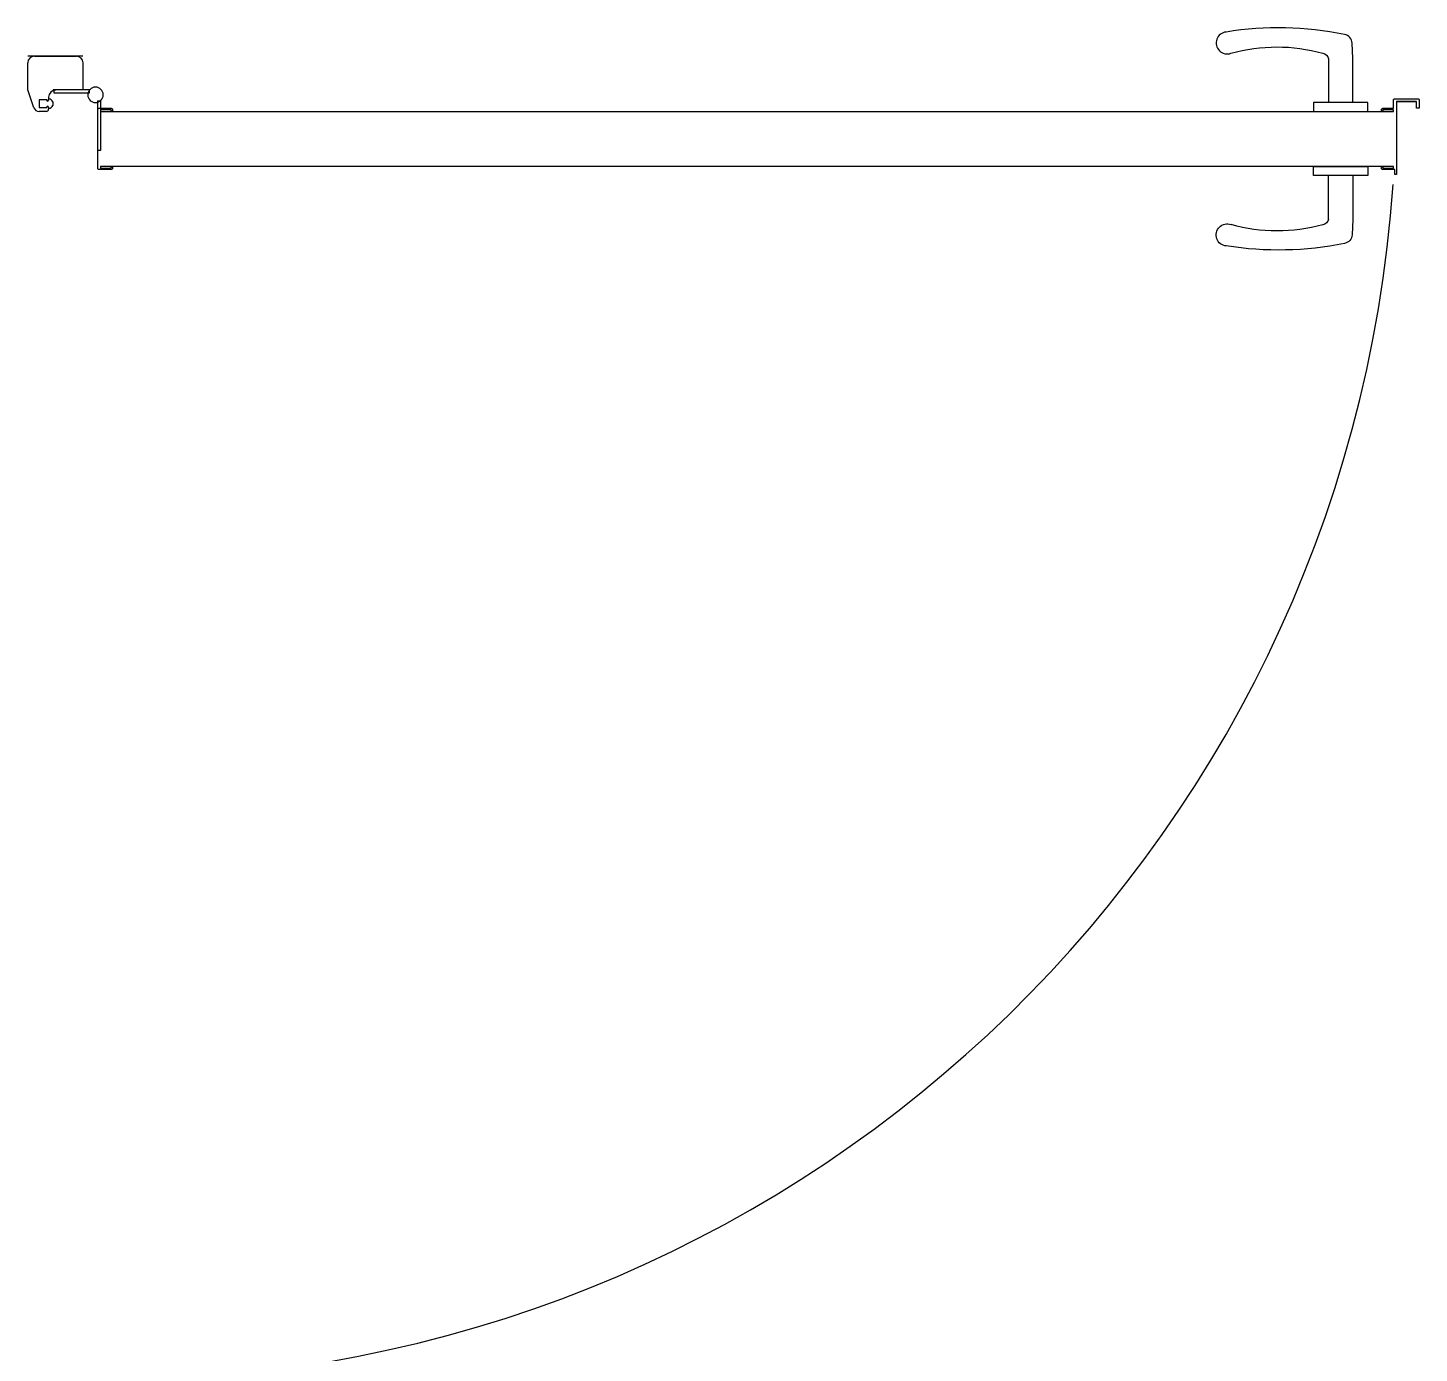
# Model space of a CAD drawing. Extents: x -14231 to 516634, y -267190 to 70805.
# Drawn here: x 137428 to 138690, y 69604 to 70805 of the extents above; entities that cross this region are included whole.
import ezdxf

# ---------------------------------------------------------------- set-up
doc = ezdxf.new("R2010")
doc.units = 0
doc.header["$LTSCALE"] = 8
doc.layers.get('0').update_dxf_attribs({"color": 1, "linetype": 'CONTINUOUS'})

msp = doc.modelspace()

# ---------------------------------------------------------------- linework, layer by layer
at = {"color": 252}
for p, q in [((137478, 70779.7), (137428, 70779.7)), ((137428, 70749.2), (137428, 70773.7)), ((137434, 70779.7), (137472.1, 70779.7)), ((137478, 70773.7), (137478, 70749.2)), ((137433.6, 70733.1), (137428, 70749.2)), ((137478, 70749.2), (137451, 70749.2)), ((137451, 70749.2), (137453.5, 70749.2)), ((137445.7, 70740.1), (137438.4, 70740.1)), ((137438.4, 70740.1), (137438.4, 70733.4)), ((137438.4, 70733.4), (137445.7, 70733.4)), ((137445.7, 70738.9), (137445.7, 70740.1)), ((137445.8, 70738.9), (137445.7, 70738.9)), ((137445.7, 70733.4), (137445.7, 70734.6)), ((137445.7, 70734.6), (137445.8, 70734.6)), ((137446.9, 70742.6), (137446.9, 70741.1)), ((137446.9, 70741), (137446.9, 70740)), ((137446.9, 70733.5), (137446.9, 70732.5)), ((137450.9, 70735.1), (137450.9, 70738.3)), ((137444.9, 70729.7), (137438.3, 70729.7)), ((137446.9, 70732.5), (137446.9, 70731.7)), ((138594.1, 70671.7), (138594.1, 70679.7)), ((138594.1, 70679.7), (138643.1, 70679.7)), ((138643.1, 70671.7), (138594.1, 70671.7)), ((138607.6, 70632.1), (138607.6, 70671.7)), ((138629.6, 70671.7), (138629.6, 70631.7)), ((138643.1, 70679.7), (138643.1, 70671.7)), ((138629.6, 70631.7), (138629, 70617.8))]:
    msp.add_line(p, q, dxfattribs=at)
for points in [[(138629.6, 70737.7), (138629.6, 70777.7), (138629, 70791.6, 0.327495), (138622.1, 70799.5, 0.089847), (138514.8, 70801.7, 1.144881), (138519.1, 70782.4, -0.137079), (138602.3, 70782.5, -0.349357), (138607.6, 70777.3), (138607.6, 70737.7)], [(138669.1, 70738.6), (138687.3, 70738.6), (138669.1, 70738.6), (138669.1, 70672.6), (138667.6, 70672.6), (138667.6, 70677), (138656.9, 70677, -0.414214), (138655.6, 70678.2), (138655.6, 70679.4), (138656.9, 70679.4), (138656.9, 70678.4), (138666.6, 70678.4), (138666.6, 70679.7), (137493.8, 70679.7), (137493.8, 70678.4), (137503.6, 70678.4), (137503.6, 70679.4), (137504.8, 70679.4), (137504.8, 70678.2, -0.414214), (137503.6, 70677), (137492.6, 70677, -0.414214), (137491.4, 70678.2), (137491.4, 70731.2, -0.414214), (137492.6, 70732.5), (137503.6, 70732.5, -0.414214), (137504.8, 70731.2), (137504.8, 70730), (137503.6, 70730), (137503.6, 70731), (137493.8, 70731), (137493.8, 70729.7), (138666.6, 70729.7), (138666.6, 70731), (138656.9, 70731), (138656.9, 70730), (138655.6, 70730), (138655.6, 70731.2, -0.414214), (138656.9, 70732.5), (138666.6, 70732.5), (138666.6, 70740.4, -0.414214), (138667.2, 70741), (138689.2, 70741, -0.414214), (138689.8, 70740.4), (138689.8, 70732.5), (138687.3, 70732.5), (138687.3, 70738.6)]]:
    msp.add_lwpolyline(points, format="xyb", dxfattribs=at)
for points in [[(137451.7, 70746.7), (137484, 70746.7), (137484, 70749.2), (137451.7, 70749.2)], [(137491.4, 70694.4), (137491.4, 70739.4), (137493.9, 70739.4), (137493.9, 70694.4)], [(138594.1, 70729.7), (138643.1, 70729.7), (138643.1, 70737.7), (138594.1, 70737.7)]]:
    msp.add_lwpolyline(points, close=True, dxfattribs=at)
for centre, radius, start, end in [((137434, 70773.7), 5.98, 90, 180), ((137472.1, 70773.7), 5.98, 360, 90), ((137453.5, 70742.6), 6.59, 90, 180), ((137445.8, 70740), 1.1, 270, 360), ((137445.8, 70733.5), 1.1, 0, 90), ((137446.9, 70736.7), 4.27, 21.7868, 90), ((137446.9, 70736.7), 4.27, 270, 338.2132), ((137438.3, 70734.7), 5, 198.9704, 270), ((137444.9, 70731.7), 2, 270, 0), ((137504, 70744.7), 1165, 270, 355.9993)]:
    msp.add_arc(centre, radius, start, end, dxfattribs=at)
at = {"color": 252, "extrusion": (4.70198e-38, -5.22024e-54, -1)}
msp.add_ellipse((137489.4, 70744.7), major_axis=(4.95, -4.95), ratio=1, start_param=3.926991, end_param=10.210176, dxfattribs=at)
at = {"color": 252, "extrusion": (4.70198e-38, -1.04405e-53, -1)}
for centre, major_axis, start_param, end_param in [((138515.7, 70617.7), (7.07, -7.07), 0.872811, 4.284184), ((138601.7, 70632.8), (4.17, -4.17), -0.669314, 0.675093), ((138620.2, 70618.6), (6.24, 6.24), 0.866962, 2.13291)]:
    msp.add_ellipse(centre, major_axis=major_axis, ratio=1, start_param=start_param, end_param=end_param, dxfattribs=at)
at = {"color": 252, "extrusion": (4.70198e-38, -2.0881e-53, -1)}
msp.add_ellipse((138560.9, 70775.9), major_axis=(109.3, -109.3), ratio=1, start_param=0.51383, end_param=1.058752, dxfattribs=at)
at = {"color": 252, "extrusion": (4.70198e-38, -1.56607e-53, -1)}
msp.add_ellipse((138562.3, 70905.1), major_axis=(212.9, -212.9), ratio=1, start_param=0.585307, end_param=0.943734, dxfattribs=at)

doc.saveas('drawing.dxf')
